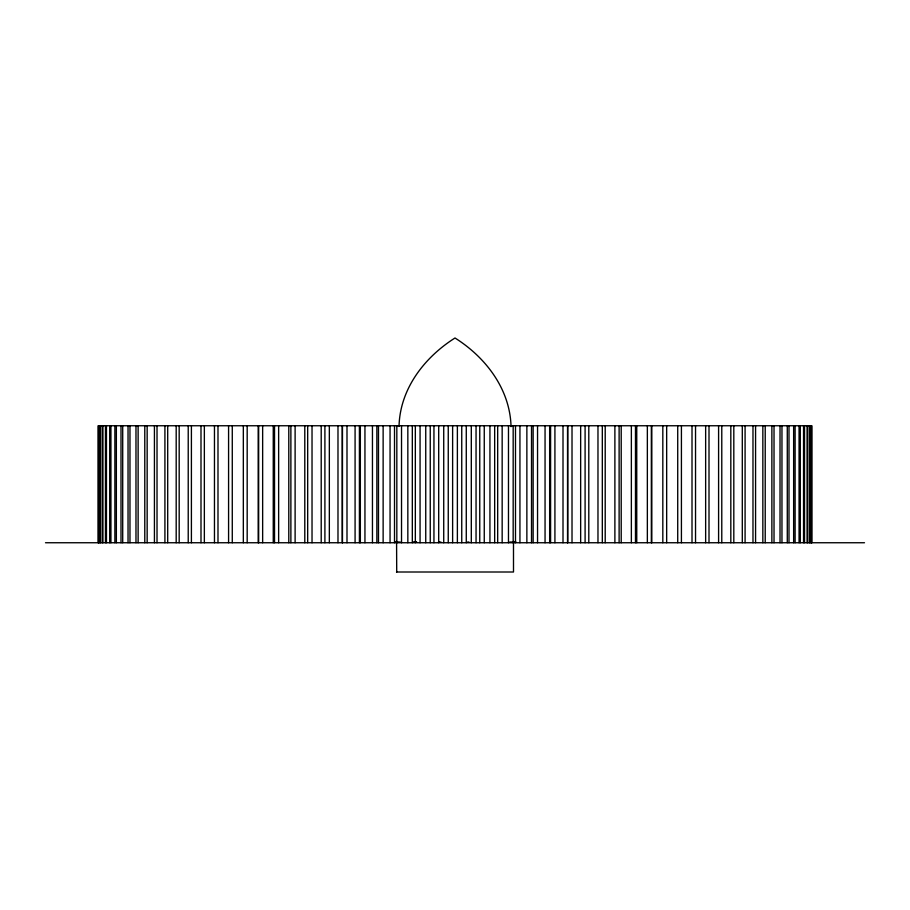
<?xml version="1.0" encoding="UTF-8"?>
<svg xmlns="http://www.w3.org/2000/svg" width="910" height="910" viewBox="0 0 910 910"><rect width="100%" height="100%" fill="white"/><g stroke="black" fill="none" stroke-linecap="round" stroke-linejoin="round"><path stroke-width="1.36" d="M399.035 426.346C399.945 388.979 424.299 357.414 455 337.997C485.849 357.437 510.066 389.173 511.045 426.631M509.702 542.098L511.409 541.916M513.069 542.098L515.868 541.916M45.5 542.747L864.5 542.747M396.498 572.003L513.502 572.003L513.49 541.461M413.015 541.916L416.052 541.814M397.192 541.916L400.309 542.098M438.461 541.916L441.009 542.098M394.61 541.916L396.931 542.098M467.695 541.916L469.003 542.098M396.578 541.348L396.714 572.003M811.845 542.747L811.845 425.755L98.155 425.755L98.155 542.747M811.481 425.755L811.481 542.747M811.231 425.755L811.231 542.747M810.139 425.755L810.139 542.747M809.638 425.755L809.638 542.747M807.818 425.755L807.818 542.747M807.079 425.755L807.079 542.747M804.542 425.755L804.542 542.747M803.553 425.755L803.553 542.747M800.299 425.755L800.299 542.747M799.071 425.755L799.071 542.747M795.112 425.755L795.112 542.747M793.645 425.755L793.645 542.747M788.993 425.755L788.993 542.747M787.286 425.755L787.286 542.747M781.963 425.755L781.963 542.747M780.029 425.755L780.029 542.747M774.023 425.755L774.023 542.747M771.873 425.755L771.873 542.747M765.219 425.755L765.219 542.747M762.842 425.755L762.842 542.747M755.573 425.755L755.573 542.747M752.98 425.755L752.98 542.747M745.085 425.755L745.085 542.747M742.298 425.755L742.298 542.747M733.813 425.755L733.813 542.747M730.821 425.755L730.821 542.747M721.778 425.755L721.778 542.747M718.593 425.755L718.593 542.747M709.004 425.755L709.004 542.747M705.648 425.755L705.648 542.747M695.536 425.755L695.536 542.747M692.01 425.755L692.01 542.747M681.419 425.755L681.419 542.747M677.722 425.755L677.722 542.747M666.666 425.755L666.666 542.747M662.821 425.755L662.821 542.747M651.799 425.755L651.799 542.747M651.344 425.755L651.344 542.747M647.351 425.755L647.351 542.747M636.75 425.755L636.75 542.747M635.476 425.755L635.476 542.747M631.358 425.755L631.358 542.747M621.212 425.755L621.212 542.747M619.118 425.755L619.118 542.747M614.887 425.755L614.887 542.747M605.207 425.755L605.207 542.747M602.318 425.755L602.318 542.747M597.972 425.755L597.972 542.747M588.793 425.755L588.793 542.747M585.096 425.755L585.096 542.747M580.66 425.755L580.66 542.747M572.015 425.755L572.015 542.747M567.749 425.755L567.749 542.747M567.533 425.755L567.533 542.747M563.006 425.755L563.006 542.747M554.918 425.755L554.918 542.747M550.584 425.755L550.584 542.747M549.651 425.755L549.651 542.747M545.056 425.755L545.056 542.747M537.548 425.755L537.548 542.747M533.146 425.755L533.146 542.747M531.52 425.755L531.52 542.747M526.867 425.755L526.867 542.747M519.94 425.755L519.94 542.747M515.492 425.755L515.492 542.747M513.172 425.755L513.172 542.747M508.474 425.755L508.474 542.747M502.161 425.755L502.161 542.747M497.679 425.755L497.679 542.747M494.665 425.755L494.665 542.747M489.933 425.755L489.933 542.747M484.257 425.755L484.257 542.747M479.752 425.755L479.752 542.747M476.055 425.755L476.055 542.747M471.3 425.755L471.3 542.747M466.273 425.755L466.273 542.747M461.745 425.755L461.745 542.747M457.377 425.755L457.377 542.747M452.623 425.755L452.623 542.747M448.255 425.755L448.255 542.747M443.727 425.755L443.727 542.747M438.7 425.755L438.7 542.747M433.945 425.755L433.945 542.747M430.248 425.755L430.248 542.747M425.743 425.755L425.743 542.747M420.067 425.755L420.067 542.747M415.335 425.755L415.335 542.747M412.321 425.755L412.321 542.747M407.839 425.755L407.839 542.747M401.526 425.755L401.526 542.747M396.828 425.755L396.828 542.747M394.508 425.755L394.508 542.747M390.06 425.755L390.06 542.747M383.133 425.755L383.133 542.747M378.48 425.755L378.48 542.747M376.854 425.755L376.854 542.747M372.452 425.755L372.452 542.747M364.944 425.755L364.944 542.747M360.349 425.755L360.349 542.747M359.416 425.755L359.416 542.747M355.082 425.755L355.082 542.747M346.994 425.755L346.994 542.747M342.467 425.755L342.467 542.747M342.251 425.755L342.251 542.747M337.985 425.755L337.985 542.747M329.34 425.755L329.34 542.747M324.904 425.755L324.904 542.747M321.207 425.755L321.207 542.747M312.028 425.755L312.028 542.747M307.682 425.755L307.682 542.747M304.793 425.755L304.793 542.747M295.113 425.755L295.113 542.747M290.881 425.755L290.881 542.747M288.788 425.755L288.788 542.747M278.642 425.755L278.642 542.747M274.524 425.755L274.524 542.747M273.25 425.755L273.25 542.747M262.649 425.755L262.649 542.747M258.656 425.755L258.656 542.747M258.201 425.755L258.201 542.747M247.179 425.755L247.179 542.747M243.334 425.755L243.334 542.747M232.277 425.755L232.277 542.747M228.581 425.755L228.581 542.747M217.99 425.755L217.99 542.747M214.464 425.755L214.464 542.747M204.352 425.755L204.352 542.747M200.996 425.755L200.996 542.747M191.407 425.755L191.407 542.747M188.222 425.755L188.222 542.747M179.179 425.755L179.179 542.747M176.187 425.755L176.187 542.747M167.702 425.755L167.702 542.747M164.915 425.755L164.915 542.747M157.02 425.755L157.02 542.747M154.427 425.755L154.427 542.747M147.158 425.755L147.158 542.747M144.781 425.755L144.781 542.747M138.127 425.755L138.127 542.747M135.977 425.755L135.977 542.747M129.971 425.755L129.971 542.747M128.037 425.755L128.037 542.747M122.713 425.755L122.713 542.747M121.007 425.755L121.007 542.747M116.355 425.755L116.355 542.747M114.887 425.755L114.887 542.747M110.929 425.755L110.929 542.747M109.7 425.755L109.7 542.747M106.447 425.755L106.447 542.747M105.458 425.755L105.458 542.747M102.921 425.755L102.921 542.747M102.182 425.755L102.182 542.747M100.362 425.755L100.362 542.747M99.861 425.755L99.861 542.747M98.769 425.755L98.769 542.747M98.519 425.755L98.519 542.747M416.598 541.916A75.655 48.662 6.4 0 1 416.268 541.632M513.354 541.905A75.905 40.836 25.4 0 1 513.285 542.189"/></g></svg>
